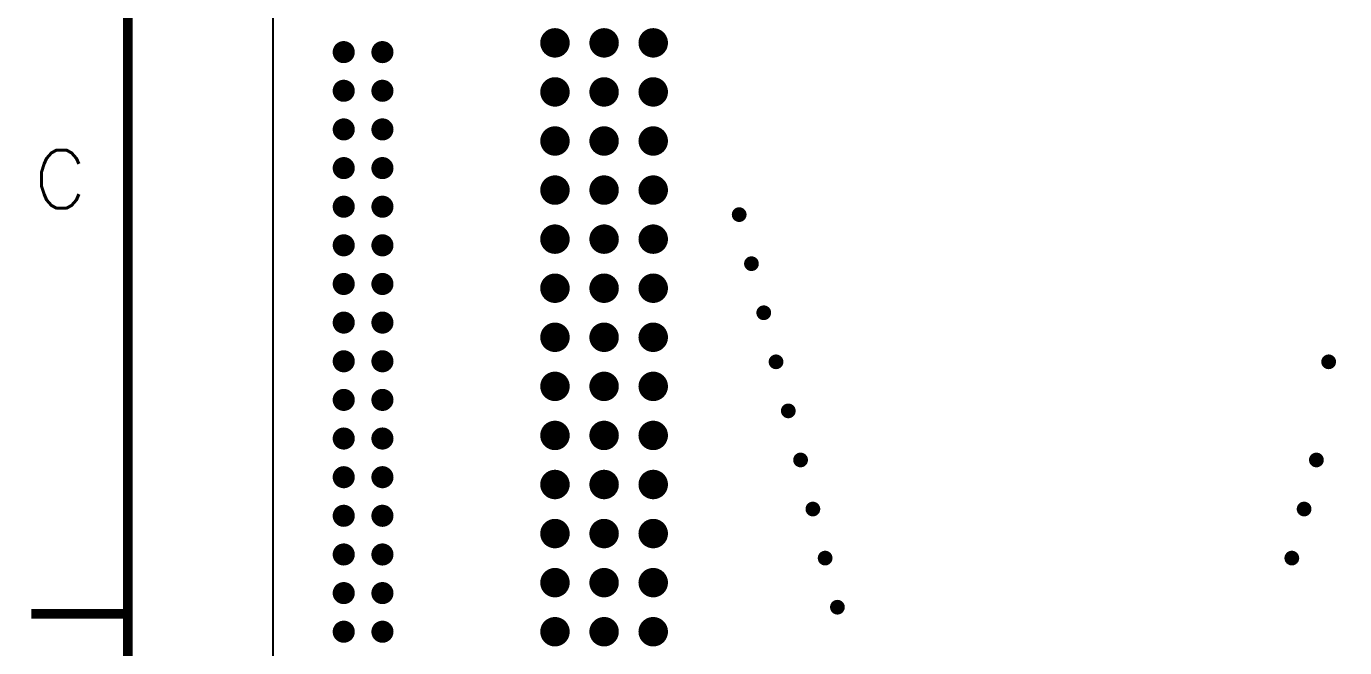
# Model space of a CAD drawing. Extents: x 295 to 953, y 10 to 290.
# Drawn here: x 486.7 to 554.9, y 148.2 to 180.4 of the extents above; entities that cross this region are included whole.
import ezdxf
from ezdxf.enums import TextEntityAlignment as Align

# ---------------------------------------------------------------- set-up
doc = ezdxf.new("R2010")
doc.units = 0
doc.header["$LTSCALE"] = 5
doc.header["$MEASUREMENT"] = 0
doc.layers.get('0').update_dxf_attribs({"linetype": 'CONTINUOUS', "lineweight": 25})
for name, color, linetype in [('DV-ABPB-A4_IN2', 3, 'CONTINUOUS'), ('문자', 4, 'CONTINUOUS'), ('테두리', 3, 'CONTINUOUS')]:
    doc.layers.add(name, color=color, linetype=linetype)
doc.styles.get("Standard").update_dxf_attribs({"font": 'simplex.shx'})

# ---------------------------------------------------------------- blocks, each defined once
blk = doc.blocks.new('C')
at = {"layer": '테두리', "const_width": 0.5}
for points in [[(15, 285), (15, 15), (405, 15), (405, 285), (15, 285)], [(10, 150), (15, 150)]]:
    blk.add_lwpolyline(points, dxfattribs=at)
at = {"layer": '문자'}
blk.add_text('C', height=3, dxfattribs=at).set_placement((11.5, 172.5), align=Align.MIDDLE)

msp = doc.modelspace()

# ---------------------------------------------------------------- linework, layer by layer
at = {"color": 7}
for points, const_width in [([(513.679, 179.553, 1), (514.441, 179.553, 1)], 0.762), ([(516.219, 179.553, 1), (516.981, 179.553, 1)], 0.762), ([(518.759, 179.553, 1), (519.521, 179.553, 1)], 0.762), ([(502.852, 179.073, 1), (503.423, 179.073, 1)], 0.572), ([(504.853, 179.073, 1), (505.425, 179.073, 1)], 0.572), ([(502.852, 177.072, 1), (503.423, 177.072, 1)], 0.572), ([(504.853, 177.072, 1), (505.425, 177.072, 1)], 0.572), ([(513.679, 177.013, 1), (514.441, 177.013, 1)], 0.762), ([(516.219, 177.013, 1), (516.981, 177.013, 1)], 0.762), ([(518.759, 177.013, 1), (519.521, 177.013, 1)], 0.762), ([(502.852, 175.073, 1), (503.423, 175.073, 1)], 0.572), ([(504.853, 175.073, 1), (505.425, 175.073, 1)], 0.572), ([(513.679, 174.473, 1), (514.441, 174.473, 1)], 0.762), ([(516.219, 174.473, 1), (516.981, 174.473, 1)], 0.762), ([(518.759, 174.473, 1), (519.521, 174.473, 1)], 0.762), ([(502.852, 173.071, 1), (503.423, 173.071, 1)], 0.572), ([(504.853, 173.071, 1), (505.425, 173.071, 1)], 0.572), ([(513.679, 171.933, 1), (514.441, 171.933, 1)], 0.762), ([(516.219, 171.933, 1), (516.981, 171.933, 1)], 0.762), ([(518.759, 171.933, 1), (519.521, 171.933, 1)], 0.762), ([(502.852, 171.072, 1), (503.423, 171.072, 1)], 0.572), ([(504.853, 171.072, 1), (505.425, 171.072, 1)], 0.572), ([(523.394, 170.663, 1), (523.775, 170.663, 1)], 0.381), ([(513.679, 169.393, 1), (514.441, 169.393, 1)], 0.762), ([(516.219, 169.393, 1), (516.981, 169.393, 1)], 0.762), ([(518.759, 169.393, 1), (519.521, 169.393, 1)], 0.762), ([(502.852, 169.073, 1), (503.423, 169.073, 1)], 0.572), ([(504.853, 169.073, 1), (505.425, 169.073, 1)], 0.572), ([(524.029, 168.123, 1), (524.41, 168.123, 1)], 0.381), ([(502.852, 167.072, 1), (503.423, 167.072, 1)], 0.572), ([(504.853, 167.072, 1), (505.425, 167.072, 1)], 0.572), ([(513.679, 166.853, 1), (514.441, 166.853, 1)], 0.762), ([(516.219, 166.853, 1), (516.981, 166.853, 1)], 0.762), ([(518.759, 166.853, 1), (519.521, 166.853, 1)], 0.762), ([(502.852, 165.073, 1), (503.423, 165.073, 1)], 0.572), ([(504.853, 165.073, 1), (505.425, 165.073, 1)], 0.572), ([(524.664, 165.583, 1), (525.045, 165.583, 1)], 0.381), ([(513.679, 164.313, 1), (514.441, 164.313, 1)], 0.762), ([(516.219, 164.313, 1), (516.981, 164.313, 1)], 0.762), ([(518.759, 164.313, 1), (519.521, 164.313, 1)], 0.762), ([(502.852, 163.071, 1), (503.423, 163.071, 1)], 0.572), ([(504.853, 163.071, 1), (505.425, 163.071, 1)], 0.572), ([(525.299, 163.043, 1), (525.68, 163.043, 1)], 0.381), ([(553.874, 163.043, 1), (554.255, 163.043, 1)], 0.381), ([(513.679, 161.773, 1), (514.441, 161.773, 1)], 0.762), ([(516.219, 161.773, 1), (516.981, 161.773, 1)], 0.762), ([(518.759, 161.773, 1), (519.521, 161.773, 1)], 0.762), ([(502.852, 161.072, 1), (503.423, 161.072, 1)], 0.572), ([(504.853, 161.072, 1), (505.425, 161.072, 1)], 0.572), ([(525.934, 160.503, 1), (526.315, 160.503, 1)], 0.381), ([(502.852, 159.073, 1), (503.423, 159.073, 1)], 0.572), ([(504.853, 159.073, 1), (505.425, 159.073, 1)], 0.572), ([(513.679, 159.233, 1), (514.441, 159.233, 1)], 0.762), ([(516.219, 159.233, 1), (516.981, 159.233, 1)], 0.762), ([(518.759, 159.233, 1), (519.521, 159.233, 1)], 0.762), ([(526.569, 157.963, 1), (526.95, 157.963, 1)], 0.381), ([(553.239, 157.963, 1), (553.62, 157.963, 1)], 0.381), ([(502.852, 157.072, 1), (503.423, 157.072, 1)], 0.572), ([(504.853, 157.072, 1), (505.425, 157.072, 1)], 0.572), ([(513.679, 156.693, 1), (514.441, 156.693, 1)], 0.762), ([(516.219, 156.693, 1), (516.981, 156.693, 1)], 0.762), ([(518.759, 156.693, 1), (519.521, 156.693, 1)], 0.762), ([(502.852, 155.073, 1), (503.423, 155.073, 1)], 0.572), ([(504.853, 155.073, 1), (505.425, 155.073, 1)], 0.572), ([(527.204, 155.423, 1), (527.585, 155.423, 1)], 0.381), ([(552.604, 155.423, 1), (552.985, 155.423, 1)], 0.381), ([(513.679, 154.153, 1), (514.441, 154.153, 1)], 0.762), ([(516.219, 154.153, 1), (516.981, 154.153, 1)], 0.762), ([(518.759, 154.153, 1), (519.521, 154.153, 1)], 0.762), ([(502.852, 153.071, 1), (503.423, 153.071, 1)], 0.572), ([(504.853, 153.071, 1), (505.425, 153.071, 1)], 0.572), ([(527.839, 152.883, 1), (528.22, 152.883, 1)], 0.381), ([(551.969, 152.883, 1), (552.35, 152.883, 1)], 0.381), ([(513.679, 151.613, 1), (514.441, 151.613, 1)], 0.762), ([(516.219, 151.613, 1), (516.981, 151.613, 1)], 0.762), ([(518.759, 151.613, 1), (519.521, 151.613, 1)], 0.762), ([(502.852, 151.072, 1), (503.423, 151.072, 1)], 0.572), ([(504.853, 151.072, 1), (505.425, 151.072, 1)], 0.572), ([(528.474, 150.343, 1), (528.855, 150.343, 1)], 0.381), ([(502.852, 149.073, 1), (503.423, 149.073, 1)], 0.572), ([(504.853, 149.073, 1), (505.425, 149.073, 1)], 0.572), ([(513.679, 149.073, 1), (514.441, 149.073, 1)], 0.762), ([(516.219, 149.073, 1), (516.981, 149.073, 1)], 0.762), ([(518.759, 149.073, 1), (519.521, 149.073, 1)], 0.762)]:
    msp.add_lwpolyline(points, format="xyb", close=True, dxfattribs=dict(at, const_width=const_width))
at = {"layer": 'DV-ABPB-A4_IN2', "color": 7}
msp.add_line((499.478, 223.003), (499.478, 98.002), dxfattribs=at)

# ---------------------------------------------------------------- block references
msp.add_blockref('C', (476.978, 0))

doc.saveas('drawing.dxf')
